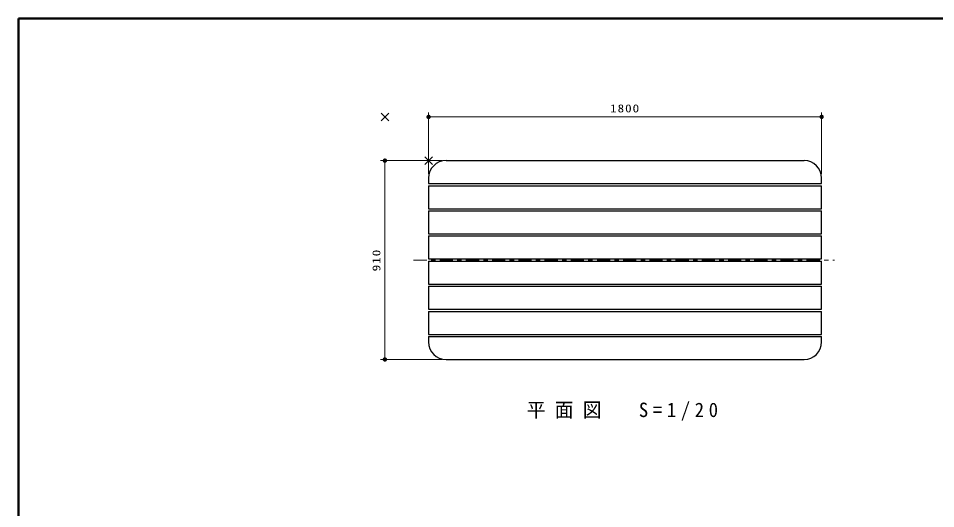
# Model space of a CAD drawing. Units: millimetres at full size, sheet at 1:20. Extents: x -7700 to 0, y 0 to 5340.
# Drawn here: x -7700 to -3500, y 3097 to 5340 of the extents above; entities that cross this region are included whole.
import ezdxf

# ---------------------------------------------------------------- set-up
doc = ezdxf.new("R2010")
doc.units = ezdxf.units.MM
doc.header["$LTSCALE"] = 20
doc.linetypes.add('USER2', pattern=[6, 3, -1, 1, -1])
doc.layers.add('layer1', color=7, linetype='Continuous', lineweight=25)
doc.layers.add('layer2', color=4, linetype='Continuous', lineweight=13)
doc.styles.add('ＭＳ ゴシック', font='')
doc.styles.get('ＭＳ ゴシック').set_extended_font_data('MS Gothic')

# ---------------------------------------------------------------- blocks, each defined once
blk = doc.blocks.new('filled_dot')
at = {"color": 0, "linetype": 'Continuous', "lineweight": -2, "const_width": 1.25}
blk.add_lwpolyline([(-0.625, 0, 1), (0.625, 0, 1)], format="xyb", close=True, dxfattribs=at)
blk = doc.blocks.new('x')
at = {"color": 0, "linetype": 'Continuous', "lineweight": -2}
for p, q in [((-0.884, -0.884), (0.884, 0.884)), ((0.884, -0.884), (-0.884, 0.884))]:
    blk.add_line(p, q, dxfattribs=at)

msp = doc.modelspace()

# ---------------------------------------------------------------- linework, layer by layer
at = {"layer": 'layer1', "lineweight": 13}
for p, q in [((-5821.55, 4629.14), (-5821.55, 4909.14)), ((-5821.55, 4889.14), (-4021.55, 4889.14)), ((-4021.55, 4629.14), (-4021.55, 4909.14)), ((-5761.55, 4689.14), (-6041.55, 4689.14)), ((-6021.55, 3779.14), (-6021.55, 4689.14)), ((-5761.55, 3779.14), (-6041.55, 3779.14))]:
    msp.add_line(p, q, dxfattribs=at)
at = {"layer": 'layer1', "color": 21}
for p, q in [((-5741.55, 4689.14), (-4101.55, 4689.14)), ((-5821.55, 4609.14), (-5821.55, 4584.14)), ((-5821.55, 4584.14), (-4021.55, 4584.14)), ((-4021.55, 4584.14), (-4021.55, 4609.14)), ((-5821.55, 4574.14), (-5821.55, 4469.14)), ((-5821.55, 4574.14), (-4021.55, 4574.14)), ((-4021.55, 4469.14), (-4021.55, 4574.14)), ((-5821.55, 4469.14), (-4021.55, 4469.14)), ((-5821.55, 4459.14), (-5821.55, 4354.14)), ((-5821.55, 4459.14), (-4021.55, 4459.14)), ((-4021.55, 4354.14), (-4021.55, 4459.14)), ((-5821.55, 4354.14), (-4021.55, 4354.14)), ((-5821.55, 4344.14), (-5821.55, 4239.14)), ((-5821.55, 4344.14), (-4021.55, 4344.14)), ((-4021.55, 4239.14), (-4021.55, 4344.14)), ((-5821.55, 4239.14), (-4021.55, 4239.14)), ((-5821.55, 4229.14), (-5821.55, 4124.14)), ((-5821.55, 4229.14), (-4021.55, 4229.14)), ((-4021.55, 4124.14), (-4021.55, 4229.14)), ((-5821.55, 4124.14), (-4021.55, 4124.14)), ((-5821.55, 4114.14), (-5821.55, 4009.14)), ((-5821.55, 4114.14), (-4021.55, 4114.14)), ((-4021.55, 4009.14), (-4021.55, 4114.14)), ((-5821.55, 4009.14), (-4021.55, 4009.14)), ((-5821.55, 3999.14), (-5821.55, 3894.14)), ((-5821.55, 3999.14), (-4021.55, 3999.14)), ((-4021.55, 3894.14), (-4021.55, 3999.14)), ((-5821.55, 3894.14), (-4021.55, 3894.14)), ((-5821.55, 3884.14), (-5821.55, 3859.14)), ((-5821.55, 3884.14), (-4021.55, 3884.14)), ((-4021.55, 3859.14), (-4021.55, 3884.14)), ((-5741.55, 3779.14), (-4101.55, 3779.14))]:
    msp.add_line(p, q, dxfattribs=at)
at = {"layer": 'layer1', "linetype": 'USER2', "lineweight": 13}
msp.add_line((-5890.23, 4234.14), (-3962.46, 4234.14), dxfattribs=at)
at = {"layer": 'layer1', "color": 21}
for centre, start, end in [((-5741.55, 4609.14), 90, 180), ((-4101.55, 4609.14), 0, 90), ((-5741.55, 3859.14), 180, 270), ((-4101.55, 3859.14), 270, 0)]:
    msp.add_arc(centre, 80, start, end, dxfattribs=at)
at = {"layer": 'layer2', "color": 7, "lineweight": 50}
for p, q in [((0, 5340), (-7700, 5340)), ((-7700, 5340), (-7700, 0))]:
    msp.add_line(p, q, dxfattribs=at)

# ---------------------------------------------------------------- block references
at = {"layer": 'layer1', "xscale": 20, "yscale": 20}
for p in [(-6021.55, 4889.14), (-5821.55, 4689.14)]:
    msp.add_blockref('x', p, dxfattribs=at)
at = {"layer": 'layer1', "lineweight": 13, "xscale": 8, "yscale": 8}
msp.add_blockref('filled_dot', (-5821.55, 4889.14), dxfattribs=at)
for p, rotation in [((-4021.55, 4889.14), 180), ((-6021.55, 4689.14), 270), ((-6021.55, 3779.14), 90)]:
    msp.add_blockref('filled_dot', p, dxfattribs=dict(at, rotation=rotation))

# ---------------------------------------------------------------- texts
at = {"layer": 'layer1', "style": 'ＭＳ ゴシック'}
for s, insert, char_height, attachment_point in [('\\T1.15;\\W1.2;1800', (-4921.55, 4909.14), 36.66, 8), ('\\T1.5;\\W0.95;平面図\u3000S=1/20', (-5371.55, 3540.62), 65.98, 4)]:
    msp.add_mtext(s, dxfattribs=dict(at, insert=insert, char_height=char_height, attachment_point=attachment_point))
at = {"layer": 'layer1', "insert": (-6041.55, 4234.14), "char_height": 36.66, "attachment_point": 8, "rotation": 90, "style": 'ＭＳ ゴシック'}
msp.add_mtext('\\T1.15;\\W1.2;910', dxfattribs=at)

doc.saveas('drawing.dxf')
